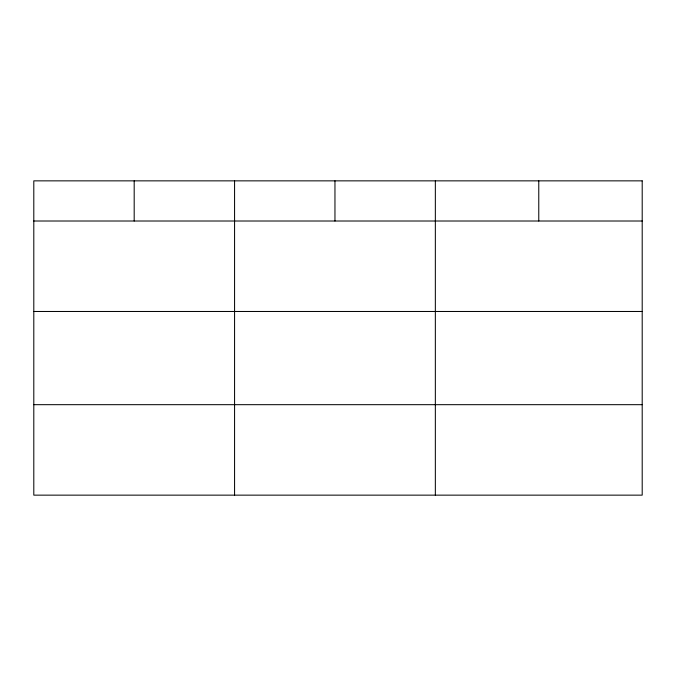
<?xml version="1.0" encoding="UTF-8"?>
<svg xmlns="http://www.w3.org/2000/svg" width="676" height="676" viewBox="0 0 676 676"><rect width="100%" height="100%" fill="white"/><g stroke="black" fill="none" stroke-linecap="round" stroke-linejoin="round"><path stroke-width="1.01" d="M33.8 221.01L642.2 221.01M33.8 311.475L642.2 311.475M33.8 404.679L642.2 404.679M538.772 180.855L538.772 221.01M435.344 180.855L435.344 495.145M334.958 180.855L334.958 221.01M234.572 180.855L234.572 495.145M134.186 180.855L134.186 221.01M642.2 180.855L33.8 180.855L33.8 495.145L642.2 495.145L642.2 180.855"/></g></svg>
